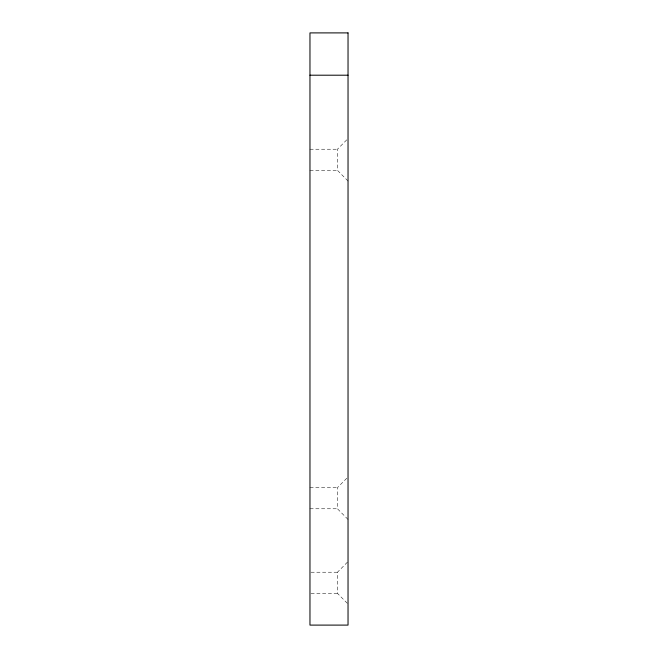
<?xml version="1.0" encoding="UTF-8"?>
<svg xmlns="http://www.w3.org/2000/svg" width="658" height="658" viewBox="0 0 658 658"><rect width="100%" height="100%" fill="white"/><g stroke="black" fill="none" stroke-linecap="round" stroke-linejoin="round"><path stroke-width="0.49" stroke-dasharray="3.29 2.47" d="M348.033 181.04L337.464 170.373L337.464 149.226L348.033 138.558M348.033 519.442L337.464 508.774L337.464 487.627L347.334 477.667M347.334 603.328L337.464 593.376L337.464 572.221L348.033 561.562M309.967 149.226L337.464 149.226M309.967 170.373L337.464 170.373M309.967 487.627L337.464 487.627M309.967 508.774L337.464 508.774M310.987 572.221L337.464 572.221M310.987 593.376L337.464 593.376"/><path stroke-width="0.99" d="M309.967 75.201L348.033 75.201M348.033 32.9L309.967 32.9L309.967 625.1L348.033 625.1L348.033 32.9"/></g></svg>
